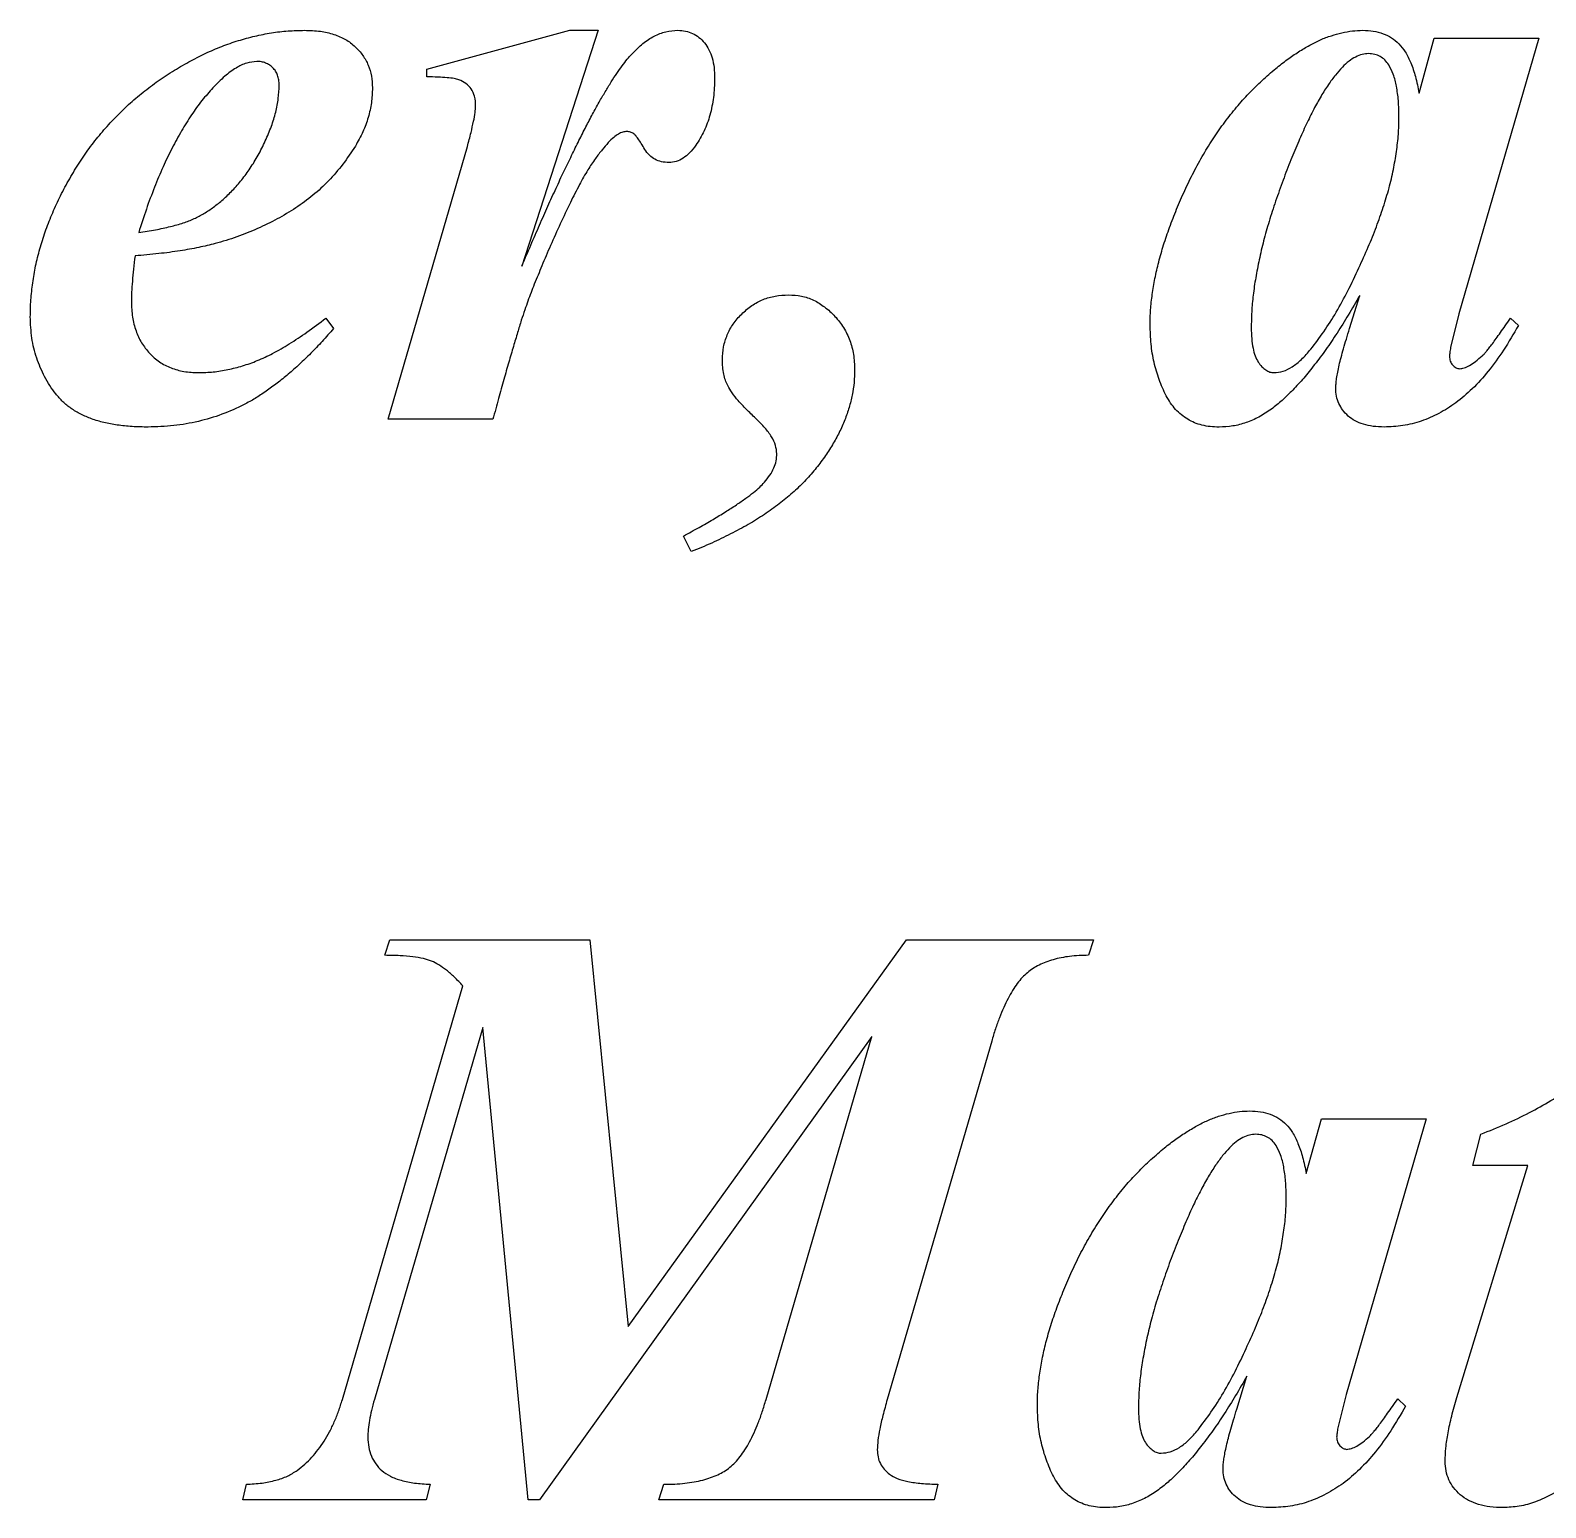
# Model space of a CAD drawing. Header units: inches. Extents: x -8.75 to 0, y -0.78 to 2.88.
# Drawn here: x -4.9179 to -4.5119, y 1.2942 to 1.6898 of the extents above; entities that cross this region are included whole.
import ezdxf

# ---------------------------------------------------------------- set-up
doc = ezdxf.new("R2010")
doc.units = ezdxf.units.IN
doc.header["$MEASUREMENT"] = 0

msp = doc.modelspace()

# ---------------------------------------------------------------- linework, layer by layer
at = {"color": 7, "linetype": 'Continuous', "lineweight": 25}
for p, q in [((-4.81165, 1.67938), (-4.77337, 1.6898)), ((-4.76575, 1.6898), (-4.78622, 1.62665)), ((-4.77337, 1.6898), (-4.76575, 1.6898)), ((-4.54586, 1.673), (-4.54176, 1.68771)), ((-4.54176, 1.68771), (-4.51373, 1.68771)), ((-4.51373, 1.68771), (-4.53518, 1.61389)), ((-4.81165, 1.6773), (-4.81165, 1.67938)), ((-4.82206, 1.58563), (-4.80081, 1.65868)), ((-4.56448, 1.60991), (-4.56174, 1.6188)), ((-4.83873, 1.61271), (-4.83665, 1.60995)), ((-4.53518, 1.61389), (-4.5374, 1.6049)), ((-4.52131, 1.61271), (-4.51923, 1.61076)), ((-4.79397, 1.58563), (-4.82206, 1.58563)), ((-4.74081, 1.55021), (-4.7429, 1.55438)), ((-4.82291, 1.44209), (-4.82158, 1.44626)), ((-4.82158, 1.44626), (-4.76796, 1.44626)), ((-4.76796, 1.44626), (-4.75777, 1.34268)), ((-4.75777, 1.34268), (-4.6832, 1.44626)), ((-4.6832, 1.44626), (-4.6331, 1.44626)), ((-4.6331, 1.44626), (-4.6344, 1.44209)), ((-4.8343, 1.32312), (-4.80201, 1.43392)), ((-4.79667, 1.42276), (-4.82571, 1.32312)), ((-4.78456, 1.29626), (-4.79667, 1.42276)), ((-4.69244, 1.42032), (-4.78144, 1.29626)), ((-4.72079, 1.32312), (-4.69244, 1.42032)), ((-4.66034, 1.41911), (-4.68834, 1.32312)), ((-4.57607, 1.38363), (-4.57197, 1.39834)), ((-4.57197, 1.39834), (-4.54394, 1.39834)), ((-4.54394, 1.39834), (-4.56539, 1.32452)), ((-4.53144, 1.38584), (-4.52929, 1.39421)), ((-4.53574, 1.3237), (-4.51673, 1.38584)), ((-4.51673, 1.38584), (-4.53144, 1.38584)), ((-4.59469, 1.32054), (-4.59195, 1.32943)), ((-4.56539, 1.32452), (-4.5676, 1.31553)), ((-4.55152, 1.32334), (-4.54944, 1.32139)), ((-4.861, 1.29626), (-4.86002, 1.30043)), ((-4.81077, 1.30043), (-4.81187, 1.29626)), ((-4.74947, 1.29626), (-4.74814, 1.30043)), ((-4.67473, 1.30043), (-4.67571, 1.29626)), ((-4.81187, 1.29626), (-4.861, 1.29626)), ((-4.78144, 1.29626), (-4.78456, 1.29626)), ((-4.67571, 1.29626), (-4.74947, 1.29626))]:
    msp.add_line(p, q, dxfattribs=at)
for points, knots in [([(-4.9179, 1.61304), (-4.91787, 1.61456), (-4.91781, 1.61761), (-4.91728, 1.62217), (-4.91653, 1.62675), (-4.91536, 1.6313), (-4.91394, 1.63588), (-4.91216, 1.64043), (-4.91012, 1.64501), (-4.9077, 1.64953), (-4.90506, 1.65397), (-4.90217, 1.6582), (-4.89902, 1.6622), (-4.89564, 1.66596), (-4.89205, 1.66954), (-4.8882, 1.67284), (-4.88415, 1.67596), (-4.87988, 1.6788), (-4.87549, 1.68134), (-4.87108, 1.68361), (-4.86666, 1.68554), (-4.86221, 1.68707), (-4.85778, 1.68828), (-4.85333, 1.68917), (-4.84888, 1.68971), (-4.8459, 1.68977), (-4.84443, 1.6898)], [0, 0, 0, 0, 0.039082, 0.078362, 0.117989, 0.158248, 0.199189, 0.24105, 0.28388, 0.328057, 0.3726, 0.416552, 0.459861, 0.503325, 0.546527, 0.59004, 0.633619, 0.677877, 0.721755, 0.764051, 0.805409, 0.845552, 0.884872, 0.923553, 0.962033, 1, 1, 1, 1]), ([(-4.84443, 1.6898), (-4.84301, 1.68976), (-4.84034, 1.68969), (-4.83663, 1.68882), (-4.83341, 1.68748), (-4.83081, 1.68551), (-4.82876, 1.68317), (-4.82726, 1.6805), (-4.82639, 1.67751), (-4.82629, 1.67544), (-4.82623, 1.67437)], [0, 0, 0, 0, 0.157556, 0.296643, 0.423401, 0.542675, 0.6567, 0.76879, 0.880952, 1, 1, 1, 1]), ([(-4.7567, 1.68351), (-4.75575, 1.68446), (-4.75395, 1.68627), (-4.75089, 1.68829), (-4.74771, 1.68957), (-4.74553, 1.68972), (-4.74446, 1.6898)], [0, 0, 0, 0, 0.283236, 0.539118, 0.77285, 1, 1, 1, 1]), ([(-4.74446, 1.6898), (-4.74375, 1.68977), (-4.74237, 1.68972), (-4.74043, 1.68901), (-4.73869, 1.68796), (-4.73721, 1.68645), (-4.736, 1.68459), (-4.73516, 1.68233), (-4.73464, 1.67975), (-4.73459, 1.67791), (-4.73456, 1.67694)], [0, 0, 0, 0, 0.116379, 0.225761, 0.334619, 0.44808, 0.569236, 0.697368, 0.841074, 1, 1, 1, 1]), ([(-4.58424, 1.67958), (-4.58322, 1.68039), (-4.58125, 1.68198), (-4.57819, 1.68402), (-4.57522, 1.6858), (-4.5723, 1.68729), (-4.5694, 1.68839), (-4.56654, 1.68918), (-4.56374, 1.6897), (-4.56188, 1.68976), (-4.56096, 1.6898)], [0, 0, 0, 0, 0.151251, 0.292341, 0.425249, 0.551635, 0.671301, 0.784657, 0.894307, 1, 1, 1, 1]), ([(-4.56096, 1.6898), (-4.56, 1.68976), (-4.55815, 1.68968), (-4.55552, 1.68899), (-4.55319, 1.68785), (-4.55113, 1.6862), (-4.54935, 1.68392), (-4.54794, 1.68092), (-4.54669, 1.67723), (-4.54615, 1.67448), (-4.54586, 1.673)], [0, 0, 0, 0, 0.114685, 0.222136, 0.322068, 0.423716, 0.534699, 0.665421, 0.819071, 1, 1, 1, 1]), ([(-4.85722, 1.68146), (-4.85813, 1.68136), (-4.86009, 1.68114), (-4.86299, 1.67967), (-4.86603, 1.67742), (-4.86794, 1.67546), (-4.86897, 1.6744)], [0, 0, 0, 0, 0.195013, 0.416861, 0.68378, 1, 1, 1, 1]), ([(-4.85123, 1.67512), (-4.85124, 1.67558), (-4.85127, 1.67648), (-4.85162, 1.67774), (-4.85212, 1.67888), (-4.8529, 1.67979), (-4.8538, 1.68055), (-4.85485, 1.68108), (-4.85599, 1.68142), (-4.85681, 1.68145), (-4.85722, 1.68146)], [0, 0, 0, 0, 0.142801, 0.272978, 0.397465, 0.51751, 0.637554, 0.753126, 0.873718, 1, 1, 1, 1]), ([(-4.78622, 1.62665), (-4.78542, 1.62852), (-4.78386, 1.6322), (-4.78151, 1.63755), (-4.77928, 1.64264), (-4.77709, 1.64743), (-4.77498, 1.65196), (-4.77292, 1.65621), (-4.77098, 1.66019), (-4.76908, 1.66387), (-4.7673, 1.6673), (-4.76559, 1.67044), (-4.76391, 1.6733), (-4.76233, 1.67588), (-4.76084, 1.67821), (-4.7594, 1.68023), (-4.75805, 1.68199), (-4.75713, 1.68303), (-4.7567, 1.68351)], [0, 0, 0, 0, 0.095301, 0.18648, 0.272875, 0.354696, 0.432414, 0.506037, 0.574896, 0.639227, 0.699262, 0.755246, 0.806323, 0.853838, 0.896685, 0.935191, 0.96984, 1, 1, 1, 1]), ([(-4.55937, 1.68355), (-4.55995, 1.6835), (-4.56115, 1.68341), (-4.56292, 1.68263), (-4.56474, 1.68154), (-4.56582, 1.68049), (-4.5664, 1.67993)], [0, 0, 0, 0, 0.21488, 0.444023, 0.703923, 1, 1, 1, 1]), ([(-4.55396, 1.68052), (-4.5543, 1.68099), (-4.55494, 1.68188), (-4.55626, 1.68285), (-4.55776, 1.68344), (-4.55882, 1.68351), (-4.55937, 1.68355)], [0, 0, 0, 0, 0.264796, 0.509314, 0.746635, 1, 1, 1, 1]), ([(-4.79859, 1.66948), (-4.79863, 1.67037), (-4.79869, 1.672), (-4.79966, 1.67413), (-4.80116, 1.67565), (-4.8028, 1.67648), (-4.80452, 1.67695), (-4.8064, 1.67712), (-4.80883, 1.67731), (-4.81065, 1.6773), (-4.81165, 1.6773)], [0, 0, 0, 0, 0.150745, 0.274893, 0.388689, 0.507831, 0.584565, 0.690788, 0.829821, 1, 1, 1, 1]), ([(-4.73456, 1.67694), (-4.73462, 1.67523), (-4.73474, 1.67191), (-4.73571, 1.66717), (-4.73723, 1.6628), (-4.73882, 1.66026), (-4.73961, 1.659)], [0, 0, 0, 0, 0.270819, 0.525376, 0.765551, 1, 1, 1, 1]), ([(-4.6179, 1.61092), (-4.61788, 1.61226), (-4.61783, 1.61498), (-4.61733, 1.61912), (-4.61663, 1.6234), (-4.6156, 1.62784), (-4.61431, 1.63241), (-4.61269, 1.63712), (-4.6108, 1.64197), (-4.60865, 1.64692), (-4.60627, 1.65183), (-4.60367, 1.65654), (-4.60091, 1.66102), (-4.59793, 1.66522), (-4.59481, 1.66921), (-4.59148, 1.67293), (-4.58796, 1.67639), (-4.58548, 1.67851), (-4.58424, 1.67958)], [0, 0, 0, 0, 0.050997, 0.103943, 0.158988, 0.216791, 0.277525, 0.340557, 0.406814, 0.476408, 0.546463, 0.615088, 0.681898, 0.747317, 0.811647, 0.875037, 0.937745, 1, 1, 1, 1]), ([(-4.5664, 1.67993), (-4.56703, 1.67924), (-4.56838, 1.67776), (-4.57025, 1.67514), (-4.57221, 1.67209), (-4.57414, 1.66851), (-4.57617, 1.66449), (-4.57815, 1.65994), (-4.58025, 1.65496), (-4.58232, 1.64961), (-4.58427, 1.64411), (-4.58603, 1.6387), (-4.58751, 1.63348), (-4.58868, 1.62844), (-4.58963, 1.6236), (-4.59033, 1.61896), (-4.59073, 1.6145), (-4.59079, 1.6116), (-4.59081, 1.61017)], [0, 0, 0, 0, 0.037531, 0.080077, 0.128489, 0.182503, 0.242688, 0.308762, 0.380759, 0.45896, 0.538185, 0.61438, 0.686534, 0.755191, 0.821089, 0.883834, 0.943104, 1, 1, 1, 1]), ([(-4.55123, 1.66642), (-4.55125, 1.66795), (-4.55129, 1.67076), (-4.55183, 1.67464), (-4.55258, 1.6779), (-4.55353, 1.6797), (-4.55396, 1.68052)], [0, 0, 0, 0, 0.31411, 0.581113, 0.808451, 1, 1, 1, 1]), ([(-4.88886, 1.63563), (-4.88735, 1.63586), (-4.8845, 1.6363), (-4.88051, 1.63719), (-4.87704, 1.63812), (-4.87404, 1.63931), (-4.87131, 1.64071), (-4.86874, 1.64248), (-4.86614, 1.64452), (-4.86362, 1.64697), (-4.86118, 1.64976), (-4.85889, 1.65291), (-4.85678, 1.65639), (-4.8549, 1.66015), (-4.85329, 1.664), (-4.85209, 1.6678), (-4.85137, 1.6715), (-4.85128, 1.67393), (-4.85123, 1.67512)], [0, 0, 0, 0, 0.076865, 0.145034, 0.205136, 0.257311, 0.307089, 0.35899, 0.414116, 0.473151, 0.535406, 0.600225, 0.668527, 0.740015, 0.811443, 0.877706, 0.940411, 1, 1, 1, 1]), ([(-4.86897, 1.6744), (-4.86997, 1.67328), (-4.87202, 1.67097), (-4.87479, 1.6671), (-4.87747, 1.66285), (-4.87999, 1.65818), (-4.88244, 1.65314), (-4.8847, 1.64767), (-4.8869, 1.64182), (-4.8882, 1.63773), (-4.88886, 1.63563)], [0, 0, 0, 0, 0.102496, 0.210714, 0.32463, 0.445355, 0.572975, 0.707181, 0.84953, 1, 1, 1, 1]), ([(-4.82623, 1.67437), (-4.82629, 1.67304), (-4.82641, 1.67038), (-4.8273, 1.66642), (-4.82872, 1.66251), (-4.83011, 1.66006), (-4.83082, 1.65881)], [0, 0, 0, 0, 0.242528, 0.485953, 0.737487, 1, 1, 1, 1]), ([(-4.80081, 1.65868), (-4.80047, 1.65992), (-4.79987, 1.66217), (-4.79919, 1.66522), (-4.79871, 1.66757), (-4.79863, 1.66893), (-4.79859, 1.66948)], [0, 0, 0, 0, 0.350075, 0.630908, 0.849316, 1, 1, 1, 1]), ([(-4.56197, 1.62619), (-4.56112, 1.62805), (-4.55947, 1.63168), (-4.55727, 1.6371), (-4.55542, 1.64237), (-4.55387, 1.64748), (-4.55269, 1.65244), (-4.55189, 1.65725), (-4.55132, 1.66189), (-4.55126, 1.66494), (-4.55123, 1.66642)], [0, 0, 0, 0, 0.146155, 0.28499, 0.418182, 0.545285, 0.666433, 0.782078, 0.893677, 1, 1, 1, 1]), ([(-4.76031, 1.66203), (-4.76074, 1.66174), (-4.76174, 1.66107), (-4.76318, 1.65962), (-4.7648, 1.65771), (-4.76665, 1.6553), (-4.76872, 1.6522), (-4.77092, 1.64826), (-4.77336, 1.64344), (-4.77594, 1.63798), (-4.77849, 1.63232), (-4.7808, 1.62691), (-4.78281, 1.62196), (-4.78436, 1.61804), (-4.78546, 1.61481), (-4.78643, 1.61201), (-4.7874, 1.60873), (-4.78852, 1.605), (-4.78975, 1.60081), (-4.7911, 1.59616), (-4.79248, 1.59104), (-4.79346, 1.58748), (-4.79397, 1.58563)], [0, 0, 0, 0, 0.018512, 0.042511, 0.072038, 0.107513, 0.150611, 0.204319, 0.267951, 0.342632, 0.41874, 0.488356, 0.551653, 0.608652, 0.63804, 0.673035, 0.713772, 0.759641, 0.811495, 0.868854, 0.93162, 1, 1, 1, 1]), ([(-4.75807, 1.66271), (-4.75844, 1.66268), (-4.75924, 1.66262), (-4.75994, 1.66223), (-4.76031, 1.66203)], [0, 0, 0, 0, 0.471736, 1, 1, 1, 1]), ([(-4.7468, 1.65438), (-4.74748, 1.65442), (-4.74878, 1.6545), (-4.75059, 1.65519), (-4.75214, 1.65632), (-4.75326, 1.65788), (-4.75413, 1.65943), (-4.75499, 1.66064), (-4.75562, 1.66154), (-4.75629, 1.66218), (-4.7571, 1.66261), (-4.75775, 1.66268), (-4.75807, 1.66271)], [0, 0, 0, 0, 0.137153, 0.261675, 0.387414, 0.520635, 0.64693, 0.748142, 0.820248, 0.868457, 0.935312, 1, 1, 1, 1]), ([(-4.83082, 1.65881), (-4.83191, 1.65715), (-4.83407, 1.65389), (-4.8379, 1.64947), (-4.8421, 1.64553), (-4.84677, 1.64216), (-4.85174, 1.63918), (-4.85703, 1.63664), (-4.86257, 1.63438), (-4.86643, 1.63324), (-4.86839, 1.63267)], [0, 0, 0, 0, 0.126688, 0.250228, 0.372514, 0.49468, 0.617641, 0.742739, 0.869822, 1, 1, 1, 1]), ([(-4.73961, 1.659), (-4.74013, 1.6583), (-4.74112, 1.657), (-4.74292, 1.65554), (-4.7448, 1.65455), (-4.74614, 1.65444), (-4.7468, 1.65438)], [0, 0, 0, 0, 0.294309, 0.549668, 0.77758, 1, 1, 1, 1]), ([(-4.86839, 1.63267), (-4.86983, 1.63232), (-4.87292, 1.63157), (-4.87795, 1.63067), (-4.88366, 1.62994), (-4.88771, 1.62957), (-4.88984, 1.62938)], [0, 0, 0, 0, 0.20459, 0.439082, 0.704993, 1, 1, 1, 1]), ([(-4.88984, 1.62938), (-4.88999, 1.6282), (-4.89027, 1.62594), (-4.89055, 1.6227), (-4.89077, 1.61978), (-4.8908, 1.61794), (-4.89081, 1.61708)], [0, 0, 0, 0, 0.289329, 0.553966, 0.789077, 1, 1, 1, 1]), ([(-4.57486, 1.60438), (-4.57368, 1.60594), (-4.57125, 1.60913), (-4.56795, 1.61437), (-4.56481, 1.62008), (-4.56294, 1.62412), (-4.56197, 1.62619)], [0, 0, 0, 0, 0.230967, 0.474163, 0.72999, 1, 1, 1, 1]), ([(-4.89081, 1.61708), (-4.89077, 1.61571), (-4.89068, 1.61308), (-4.8897, 1.60937), (-4.88821, 1.60604), (-4.88602, 1.60325), (-4.88338, 1.6009), (-4.88021, 1.59932), (-4.87666, 1.59829), (-4.87415, 1.59818), (-4.87284, 1.59813)], [0, 0, 0, 0, 0.138619, 0.267658, 0.388404, 0.508312, 0.626725, 0.744958, 0.866809, 1, 1, 1, 1]), ([(-4.73248, 1.60161), (-4.73242, 1.60276), (-4.7323, 1.60502), (-4.73127, 1.60826), (-4.72966, 1.61127), (-4.72736, 1.6139), (-4.72467, 1.61613), (-4.72163, 1.61781), (-4.71828, 1.61878), (-4.71596, 1.6189), (-4.71477, 1.61896)], [0, 0, 0, 0, 0.124786, 0.24604, 0.367276, 0.49483, 0.623439, 0.747319, 0.870502, 1, 1, 1, 1]), ([(-4.71477, 1.61896), (-4.71361, 1.61889), (-4.71131, 1.61876), (-4.70799, 1.61765), (-4.70497, 1.61574), (-4.70224, 1.61326), (-4.69991, 1.61025), (-4.69824, 1.60678), (-4.69723, 1.60295), (-4.69712, 1.60028), (-4.69706, 1.59891)], [0, 0, 0, 0, 0.116802, 0.232217, 0.349327, 0.47503, 0.603269, 0.731207, 0.861468, 1, 1, 1, 1]), ([(-4.56174, 1.6188), (-4.56275, 1.61705), (-4.56471, 1.61364), (-4.56774, 1.6088), (-4.57072, 1.60435), (-4.57373, 1.60036), (-4.57664, 1.59671), (-4.57958, 1.59354), (-4.58243, 1.59072), (-4.58444, 1.58913), (-4.58541, 1.58836)], [0, 0, 0, 0, 0.156419, 0.303785, 0.441546, 0.570419, 0.690316, 0.801952, 0.904603, 1, 1, 1, 1]), ([(-4.88635, 1.58355), (-4.88779, 1.58357), (-4.89054, 1.5836), (-4.8945, 1.58404), (-4.89813, 1.5847), (-4.90142, 1.58568), (-4.90436, 1.58694), (-4.90696, 1.58847), (-4.90922, 1.59028), (-4.9117, 1.59308), (-4.91418, 1.59696), (-4.91631, 1.60202), (-4.91768, 1.60741), (-4.91782, 1.61114), (-4.9179, 1.61304)], [0, 0, 0, 0, 0.087244, 0.167641, 0.242272, 0.311244, 0.376044, 0.436772, 0.49455, 0.55161, 0.663388, 0.773209, 0.884729, 1, 1, 1, 1]), ([(-4.87284, 1.59813), (-4.87153, 1.59817), (-4.86888, 1.59824), (-4.86493, 1.59889), (-4.86097, 1.59991), (-4.85695, 1.60133), (-4.85278, 1.60331), (-4.84834, 1.60585), (-4.84361, 1.60905), (-4.84041, 1.61145), (-4.83873, 1.61271)], [0, 0, 0, 0, 0.1042596, 0.2096672, 0.317162, 0.4276736, 0.5474073, 0.6830783, 0.8332115, 1, 1, 1, 1]), ([(-4.5289, 1.60265), (-4.52875, 1.6028), (-4.52836, 1.60317), (-4.52778, 1.60389), (-4.52702, 1.6048), (-4.52614, 1.60594), (-4.52513, 1.60731), (-4.524, 1.60892), (-4.52269, 1.61073), (-4.52179, 1.61203), (-4.52131, 1.61271)], [0, 0, 0, 0, 0.051109, 0.1261472, 0.2196849, 0.333793, 0.4685456, 0.6239875, 0.8016354, 1, 1, 1, 1]), ([(-4.83665, 1.60995), (-4.83766, 1.60879), (-4.83964, 1.60652), (-4.8427, 1.60334), (-4.84573, 1.6004), (-4.84872, 1.59772), (-4.85172, 1.59531), (-4.85469, 1.59316), (-4.85761, 1.59121), (-4.86152, 1.58906), (-4.86655, 1.58683), (-4.87288, 1.58495), (-4.87952, 1.58377), (-4.88405, 1.58362), (-4.88635, 1.58355)], [0, 0, 0, 0, 0.0791, 0.154916, 0.227172, 0.295979, 0.361898, 0.424661, 0.484745, 0.542227, 0.654471, 0.766987, 0.881447, 1, 1, 1, 1]), ([(-4.59944, 1.58355), (-4.60022, 1.58357), (-4.60176, 1.58362), (-4.60397, 1.58401), (-4.60602, 1.58465), (-4.60786, 1.58563), (-4.60957, 1.5868), (-4.61113, 1.58825), (-4.61245, 1.59), (-4.61402, 1.59263), (-4.61555, 1.59628), (-4.61693, 1.60091), (-4.61776, 1.60584), (-4.61785, 1.60921), (-4.6179, 1.61092)], [0, 0, 0, 0, 0.063398, 0.124106, 0.181381, 0.236825, 0.292429, 0.349032, 0.407944, 0.469461, 0.597027, 0.727216, 0.860912, 1, 1, 1, 1]), ([(-4.59081, 1.61017), (-4.59079, 1.60919), (-4.59075, 1.60734), (-4.5904, 1.6048), (-4.58984, 1.60267), (-4.58902, 1.601), (-4.58803, 1.59974), (-4.58698, 1.59885), (-4.58589, 1.59822), (-4.5851, 1.59816), (-4.58473, 1.59813)], [0, 0, 0, 0, 0.2006273, 0.3741277, 0.5205613, 0.6436886, 0.7503257, 0.8425447, 0.9243072, 1, 1, 1, 1]), ([(-4.56816, 1.594), (-4.56814, 1.59439), (-4.5681, 1.59526), (-4.56794, 1.59667), (-4.56762, 1.59832), (-4.56725, 1.60019), (-4.56671, 1.60229), (-4.56606, 1.60462), (-4.56531, 1.60719), (-4.56476, 1.60898), (-4.56448, 1.60991)], [0, 0, 0, 0, 0.0716538, 0.1596585, 0.2606213, 0.3783269, 0.5094296, 0.6579343, 0.8214508, 1, 1, 1, 1]), ([(-4.51923, 1.61076), (-4.52053, 1.60854), (-4.523, 1.6043), (-4.5271, 1.59858), (-4.53138, 1.59385), (-4.5358, 1.59002), (-4.54043, 1.58716), (-4.54517, 1.58504), (-4.55014, 1.58381), (-4.55351, 1.58363), (-4.5552, 1.58355)], [0, 0, 0, 0, 0.162883, 0.310308, 0.443899, 0.565597, 0.67871, 0.786572, 0.89326, 1, 1, 1, 1]), ([(-4.58473, 1.59813), (-4.5839, 1.59821), (-4.58217, 1.59838), (-4.57966, 1.5997), (-4.57716, 1.6017), (-4.57567, 1.60344), (-4.57486, 1.60438)], [0, 0, 0, 0, 0.205321, 0.430209, 0.691962, 1, 1, 1, 1]), ([(-4.5374, 1.6049), (-4.53748, 1.60442), (-4.53762, 1.60362), (-4.53769, 1.6028), (-4.53772, 1.60246)], [0, 0, 0, 0, 0.588566, 1, 1, 1, 1]), ([(-4.73105, 1.59465), (-4.73127, 1.59513), (-4.73172, 1.59613), (-4.73217, 1.59779), (-4.73242, 1.59964), (-4.73246, 1.60094), (-4.73248, 1.60161)], [0, 0, 0, 0, 0.221627, 0.457211, 0.718365, 1, 1, 1, 1]), ([(-4.53772, 1.60246), (-4.53768, 1.60204), (-4.53759, 1.60119), (-4.53691, 1.60013), (-4.53602, 1.59937), (-4.53531, 1.59923), (-4.53499, 1.59917)], [0, 0, 0, 0, 0.270358, 0.540354, 0.789509, 1, 1, 1, 1]), ([(-4.53499, 1.59917), (-4.53458, 1.59923), (-4.53365, 1.59936), (-4.53222, 1.60009), (-4.53058, 1.60117), (-4.5295, 1.60213), (-4.5289, 1.60265)], [0, 0, 0, 0, 0.171942, 0.39263, 0.666176, 1, 1, 1, 1]), ([(-4.69706, 1.59891), (-4.6971, 1.59778), (-4.69716, 1.59551), (-4.69766, 1.59211), (-4.69852, 1.58876), (-4.69967, 1.5854), (-4.70117, 1.58206), (-4.703, 1.57873), (-4.70517, 1.57543), (-4.70764, 1.57214), (-4.71046, 1.56891), (-4.71372, 1.56586), (-4.71729, 1.56288), (-4.72127, 1.56009), (-4.72559, 1.55737), (-4.73034, 1.55487), (-4.73541, 1.55239), (-4.73898, 1.55095), (-4.74081, 1.55021)], [0, 0, 0, 0, 0.048756, 0.09796, 0.147705, 0.198202, 0.251025, 0.305514, 0.362012, 0.421201, 0.482917, 0.546844, 0.613695, 0.683209, 0.756621, 0.833721, 0.914775, 1, 1, 1, 1]), ([(-4.7179, 1.57642), (-4.71798, 1.57715), (-4.71815, 1.57874), (-4.7193, 1.5811), (-4.72115, 1.58351), (-4.72357, 1.58588), (-4.72604, 1.58823), (-4.72819, 1.5905), (-4.72984, 1.59261), (-4.73067, 1.59401), (-4.73105, 1.59465)], [0, 0, 0, 0, 0.096583, 0.207364, 0.338519, 0.493433, 0.650359, 0.786242, 0.902895, 1, 1, 1, 1]), ([(-4.5552, 1.58355), (-4.55619, 1.58358), (-4.55807, 1.58365), (-4.5607, 1.5842), (-4.56299, 1.5851), (-4.56486, 1.58643), (-4.56634, 1.58802), (-4.56737, 1.58985), (-4.56807, 1.59185), (-4.56813, 1.59327), (-4.56816, 1.594)], [0, 0, 0, 0, 0.158489, 0.300623, 0.428424, 0.54944, 0.665057, 0.773266, 0.884828, 1, 1, 1, 1]), ([(-4.58541, 1.58836), (-4.58651, 1.58762), (-4.58864, 1.58617), (-4.59215, 1.58468), (-4.59575, 1.5837), (-4.59821, 1.5836), (-4.59944, 1.58355)], [0, 0, 0, 0, 0.262918, 0.512358, 0.755295, 1, 1, 1, 1]), ([(-4.72122, 1.56877), (-4.72071, 1.56939), (-4.71973, 1.57058), (-4.71869, 1.57252), (-4.718, 1.57446), (-4.71793, 1.57577), (-4.7179, 1.57642)], [0, 0, 0, 0, 0.283585, 0.540099, 0.773353, 1, 1, 1, 1]), ([(-4.7429, 1.55438), (-4.74151, 1.55515), (-4.73886, 1.55661), (-4.7351, 1.55875), (-4.73177, 1.56077), (-4.72885, 1.56265), (-4.72634, 1.56437), (-4.72424, 1.56593), (-4.72255, 1.56735), (-4.72163, 1.56833), (-4.72122, 1.56877)], [0, 0, 0, 0, 0.182487, 0.347794, 0.496609, 0.630096, 0.746637, 0.846375, 0.930351, 1, 1, 1, 1]), ([(-4.80201, 1.43392), (-4.80276, 1.4347), (-4.80417, 1.43617), (-4.80631, 1.43809), (-4.80836, 1.43954), (-4.81042, 1.44061), (-4.81276, 1.44131), (-4.81559, 1.44177), (-4.81904, 1.44205), (-4.82155, 1.44208), (-4.82291, 1.44209)], [0, 0, 0, 0, 0.138569, 0.260681, 0.367478, 0.459468, 0.557051, 0.678377, 0.826226, 1, 1, 1, 1]), ([(-4.6344, 1.44209), (-4.6361, 1.44205), (-4.63929, 1.44196), (-4.64376, 1.44106), (-4.64762, 1.43967), (-4.65036, 1.4379), (-4.6522, 1.43612), (-4.65356, 1.43454), (-4.6548, 1.43265), (-4.656, 1.43048), (-4.65719, 1.42805), (-4.65831, 1.42533), (-4.65939, 1.42233), (-4.66002, 1.42021), (-4.66034, 1.41911)], [0, 0, 0, 0, 0.1328523, 0.2499029, 0.355383, 0.4530084, 0.5023202, 0.5559909, 0.615414, 0.6797436, 0.7497087, 0.8270772, 0.9101757, 1, 1, 1, 1]), ([(-4.52929, 1.39421), (-4.52703, 1.3951), (-4.52263, 1.39685), (-4.51637, 1.39986), (-4.51059, 1.40308), (-4.50607, 1.406), (-4.50261, 1.40861), (-4.49987, 1.41077), (-4.49705, 1.41328), (-4.49406, 1.41599), (-4.49096, 1.419), (-4.48775, 1.42231), (-4.48436, 1.42583), (-4.4821, 1.42832), (-4.48095, 1.42959)], [0, 0, 0, 0, 0.120172, 0.234507, 0.343418, 0.447385, 0.500336, 0.558038, 0.620076, 0.686978, 0.757998, 0.833949, 0.914855, 1, 1, 1, 1]), ([(-4.61445, 1.39021), (-4.61343, 1.39102), (-4.61146, 1.39261), (-4.6084, 1.39465), (-4.60543, 1.39643), (-4.60251, 1.39792), (-4.5996, 1.39902), (-4.59675, 1.39981), (-4.59395, 1.40033), (-4.59209, 1.40039), (-4.59117, 1.40043)], [0, 0, 0, 0, 0.151251, 0.292341, 0.425249, 0.551635, 0.671301, 0.784657, 0.894307, 1, 1, 1, 1]), ([(-4.59117, 1.40043), (-4.59021, 1.40039), (-4.58835, 1.40031), (-4.58573, 1.39962), (-4.58339, 1.39848), (-4.58134, 1.39683), (-4.57956, 1.39455), (-4.57815, 1.39155), (-4.57689, 1.38786), (-4.57636, 1.38511), (-4.57607, 1.38363)], [0, 0, 0, 0, 0.114685, 0.222136, 0.322068, 0.423716, 0.534699, 0.665421, 0.819071, 1, 1, 1, 1]), ([(-4.58958, 1.39418), (-4.59016, 1.39413), (-4.59136, 1.39404), (-4.59312, 1.39326), (-4.59495, 1.39217), (-4.59603, 1.39112), (-4.59661, 1.39056)], [0, 0, 0, 0, 0.21488, 0.444023, 0.703923, 1, 1, 1, 1]), ([(-4.58417, 1.39115), (-4.58451, 1.39162), (-4.58515, 1.39251), (-4.58647, 1.39348), (-4.58797, 1.39407), (-4.58903, 1.39414), (-4.58958, 1.39418)], [0, 0, 0, 0, 0.264796, 0.509314, 0.746635, 1, 1, 1, 1]), ([(-4.64811, 1.32155), (-4.64808, 1.32289), (-4.64804, 1.32561), (-4.64754, 1.32975), (-4.64684, 1.33403), (-4.64581, 1.33847), (-4.64452, 1.34304), (-4.6429, 1.34775), (-4.64101, 1.3526), (-4.63886, 1.35755), (-4.63648, 1.36246), (-4.63387, 1.36717), (-4.63112, 1.37165), (-4.62813, 1.37585), (-4.62502, 1.37984), (-4.62169, 1.38355), (-4.61817, 1.38702), (-4.61569, 1.38914), (-4.61445, 1.39021)], [0, 0, 0, 0, 0.050997, 0.103943, 0.158988, 0.216791, 0.277525, 0.340557, 0.406814, 0.476408, 0.546463, 0.615088, 0.681898, 0.747317, 0.811647, 0.875037, 0.937745, 1, 1, 1, 1]), ([(-4.59661, 1.39056), (-4.59724, 1.38987), (-4.59859, 1.38839), (-4.60046, 1.38577), (-4.60242, 1.38272), (-4.60435, 1.37914), (-4.60638, 1.37512), (-4.60836, 1.37057), (-4.61046, 1.36559), (-4.61253, 1.36024), (-4.61448, 1.35474), (-4.61624, 1.34933), (-4.61772, 1.34411), (-4.61889, 1.33907), (-4.61984, 1.33423), (-4.62053, 1.32959), (-4.62094, 1.32513), (-4.621, 1.32223), (-4.62102, 1.3208)], [0, 0, 0, 0, 0.037531, 0.080077, 0.128489, 0.182503, 0.242688, 0.308762, 0.380759, 0.45896, 0.538185, 0.61438, 0.686534, 0.755191, 0.821089, 0.883834, 0.943104, 1, 1, 1, 1]), ([(-4.58144, 1.37705), (-4.58146, 1.37858), (-4.5815, 1.38139), (-4.58203, 1.38527), (-4.58278, 1.38853), (-4.58374, 1.39033), (-4.58417, 1.39115)], [0, 0, 0, 0, 0.31411, 0.581113, 0.808451, 1, 1, 1, 1]), ([(-4.59218, 1.33682), (-4.59133, 1.33868), (-4.58967, 1.34231), (-4.58748, 1.34773), (-4.58563, 1.353), (-4.58408, 1.35811), (-4.58289, 1.36307), (-4.5821, 1.36788), (-4.58153, 1.37252), (-4.58147, 1.37557), (-4.58144, 1.37705)], [0, 0, 0, 0, 0.146155, 0.28499, 0.418182, 0.545285, 0.666433, 0.782078, 0.893677, 1, 1, 1, 1]), ([(-4.60507, 1.31501), (-4.60389, 1.31657), (-4.60146, 1.31976), (-4.59816, 1.325), (-4.59502, 1.33071), (-4.59314, 1.33475), (-4.59218, 1.33682)], [0, 0, 0, 0, 0.230967, 0.474163, 0.72999, 1, 1, 1, 1]), ([(-4.59195, 1.32943), (-4.59296, 1.32768), (-4.59492, 1.32427), (-4.59795, 1.31943), (-4.60093, 1.31498), (-4.60394, 1.31099), (-4.60685, 1.30734), (-4.60979, 1.30417), (-4.61264, 1.30135), (-4.61465, 1.29976), (-4.61562, 1.29899)], [0, 0, 0, 0, 0.156419, 0.303785, 0.441546, 0.570419, 0.690316, 0.801952, 0.904603, 1, 1, 1, 1]), ([(-4.53886, 1.30658), (-4.53882, 1.30777), (-4.53873, 1.31033), (-4.53808, 1.31438), (-4.53711, 1.31891), (-4.53621, 1.32205), (-4.53574, 1.3237)], [0, 0, 0, 0, 0.205405, 0.439032, 0.704171, 1, 1, 1, 1]), ([(-4.84638, 1.30417), (-4.8457, 1.30471), (-4.84432, 1.30579), (-4.84247, 1.30768), (-4.84073, 1.30974), (-4.83915, 1.31201), (-4.83769, 1.31449), (-4.83641, 1.31717), (-4.83525, 1.32006), (-4.83463, 1.32208), (-4.8343, 1.32312)], [0, 0, 0, 0, 0.114297, 0.229062, 0.346274, 0.467924, 0.591722, 0.722896, 0.857729, 1, 1, 1, 1]), ([(-4.82571, 1.32312), (-4.82599, 1.32215), (-4.82652, 1.32032), (-4.827, 1.31764), (-4.82742, 1.31524), (-4.82745, 1.31371), (-4.82747, 1.31299)], [0, 0, 0, 0, 0.291147, 0.555028, 0.791324, 1, 1, 1, 1]), ([(-4.74814, 1.30043), (-4.74717, 1.30044), (-4.7453, 1.30045), (-4.74261, 1.30069), (-4.74011, 1.30105), (-4.73779, 1.30152), (-4.73567, 1.30218), (-4.73375, 1.30294), (-4.73202, 1.30387), (-4.73045, 1.30495), (-4.72904, 1.30631), (-4.72766, 1.30786), (-4.72639, 1.30974), (-4.72512, 1.31185), (-4.72397, 1.31429), (-4.72282, 1.31696), (-4.72175, 1.31993), (-4.72112, 1.32203), (-4.72079, 1.32312)], [0, 0, 0, 0, 0.073559, 0.142385, 0.205838, 0.2658, 0.321994, 0.374624, 0.423425, 0.470877, 0.519404, 0.572106, 0.628494, 0.691839, 0.759837, 0.833507, 0.913491, 1, 1, 1, 1]), ([(-4.68834, 1.32312), (-4.68873, 1.32171), (-4.68945, 1.3191), (-4.69032, 1.31546), (-4.69085, 1.31238), (-4.69094, 1.31051), (-4.69098, 1.30967)], [0, 0, 0, 0, 0.3190575, 0.5915444, 0.8171334, 1, 1, 1, 1]), ([(-4.62965, 1.29418), (-4.63043, 1.2942), (-4.63196, 1.29425), (-4.63417, 1.29464), (-4.63623, 1.29528), (-4.63807, 1.29626), (-4.63978, 1.29743), (-4.64134, 1.29888), (-4.64266, 1.30063), (-4.64422, 1.30326), (-4.64576, 1.30691), (-4.64714, 1.31154), (-4.64797, 1.31647), (-4.64806, 1.31984), (-4.64811, 1.32155)], [0, 0, 0, 0, 0.063398, 0.124106, 0.181381, 0.236825, 0.292429, 0.349032, 0.407944, 0.469461, 0.597027, 0.727216, 0.860912, 1, 1, 1, 1]), ([(-4.62102, 1.3208), (-4.621, 1.31982), (-4.62095, 1.31797), (-4.62061, 1.31543), (-4.62005, 1.3133), (-4.61923, 1.31163), (-4.61824, 1.31037), (-4.61718, 1.30948), (-4.61609, 1.30885), (-4.61531, 1.30879), (-4.61493, 1.30876)], [0, 0, 0, 0, 0.2006273, 0.3741277, 0.5205613, 0.6436886, 0.7503257, 0.8425447, 0.9243072, 1, 1, 1, 1]), ([(-4.59837, 1.30463), (-4.59835, 1.30502), (-4.59831, 1.30589), (-4.59815, 1.3073), (-4.59783, 1.30895), (-4.59746, 1.31082), (-4.59692, 1.31292), (-4.59626, 1.31525), (-4.59552, 1.31782), (-4.59497, 1.31961), (-4.59469, 1.32054)], [0, 0, 0, 0, 0.0716538, 0.1596585, 0.2606213, 0.3783269, 0.5094296, 0.6579343, 0.8214508, 1, 1, 1, 1]), ([(-4.54944, 1.32139), (-4.55074, 1.31917), (-4.55321, 1.31493), (-4.55731, 1.30921), (-4.56159, 1.30448), (-4.56601, 1.30065), (-4.57063, 1.29779), (-4.57538, 1.29567), (-4.58035, 1.29444), (-4.58372, 1.29426), (-4.58541, 1.29418)], [0, 0, 0, 0, 0.162883, 0.310308, 0.443899, 0.565597, 0.67871, 0.786572, 0.89326, 1, 1, 1, 1]), ([(-4.55911, 1.31328), (-4.55895, 1.31343), (-4.55857, 1.3138), (-4.55798, 1.31452), (-4.55722, 1.31543), (-4.55635, 1.31657), (-4.55534, 1.31794), (-4.55421, 1.31955), (-4.5529, 1.32136), (-4.552, 1.32266), (-4.55152, 1.32334)], [0, 0, 0, 0, 0.051109, 0.1261472, 0.2196849, 0.333793, 0.4685456, 0.6239875, 0.8016354, 1, 1, 1, 1]), ([(-4.48928, 1.3208), (-4.49051, 1.31864), (-4.49287, 1.31449), (-4.49691, 1.30895), (-4.50111, 1.30428), (-4.50552, 1.30058), (-4.51001, 1.29776), (-4.51447, 1.2957), (-4.51892, 1.29441), (-4.5219, 1.29425), (-4.52337, 1.29418)], [0, 0, 0, 0, 0.164549, 0.315664, 0.452911, 0.579345, 0.695512, 0.802853, 0.903381, 1, 1, 1, 1]), ([(-4.5676, 1.31553), (-4.56769, 1.31505), (-4.56783, 1.31425), (-4.5679, 1.31343), (-4.56793, 1.31309)], [0, 0, 0, 0, 0.588566, 1, 1, 1, 1]), ([(-4.82747, 1.31299), (-4.82743, 1.31212), (-4.82735, 1.31042), (-4.82661, 1.308), (-4.82541, 1.30585), (-4.8237, 1.30397), (-4.82137, 1.30245), (-4.8184, 1.30137), (-4.8148, 1.30067), (-4.81218, 1.30051), (-4.81077, 1.30043)], [0, 0, 0, 0, 0.110677, 0.215755, 0.316956, 0.421345, 0.535636, 0.666941, 0.820194, 1, 1, 1, 1]), ([(-4.61493, 1.30876), (-4.61411, 1.30884), (-4.61237, 1.30901), (-4.60987, 1.31033), (-4.60737, 1.31233), (-4.60588, 1.31407), (-4.60507, 1.31501)], [0, 0, 0, 0, 0.205321, 0.430209, 0.691962, 1, 1, 1, 1]), ([(-4.56793, 1.31309), (-4.56788, 1.31267), (-4.5678, 1.31182), (-4.56712, 1.31076), (-4.56623, 1.31), (-4.56552, 1.30986), (-4.5652, 1.3098)], [0, 0, 0, 0, 0.270358, 0.540354, 0.789509, 1, 1, 1, 1]), ([(-4.5652, 1.3098), (-4.56479, 1.30986), (-4.56386, 1.30999), (-4.56243, 1.31072), (-4.56079, 1.3118), (-4.5597, 1.31276), (-4.55911, 1.31328)], [0, 0, 0, 0, 0.171942, 0.39263, 0.666176, 1, 1, 1, 1]), ([(-4.69098, 1.30967), (-4.69094, 1.30903), (-4.69088, 1.30776), (-4.69024, 1.30596), (-4.68915, 1.30439), (-4.68765, 1.30297), (-4.68548, 1.30185), (-4.68258, 1.30109), (-4.67891, 1.3006), (-4.67621, 1.30049), (-4.67473, 1.30043)], [0, 0, 0, 0, 0.09194, 0.180688, 0.268837, 0.362075, 0.473061, 0.613396, 0.788793, 1, 1, 1, 1]), ([(-4.86002, 1.30043), (-4.85861, 1.30051), (-4.85596, 1.30067), (-4.85227, 1.30143), (-4.84904, 1.30248), (-4.84724, 1.30362), (-4.84638, 1.30417)], [0, 0, 0, 0, 0.294061, 0.555981, 0.787297, 1, 1, 1, 1]), ([(-4.58541, 1.29418), (-4.5864, 1.29421), (-4.58828, 1.29428), (-4.59091, 1.29483), (-4.5932, 1.29573), (-4.59507, 1.29706), (-4.59655, 1.29865), (-4.59758, 1.30048), (-4.59828, 1.30248), (-4.59834, 1.3039), (-4.59837, 1.30463)], [0, 0, 0, 0, 0.158489, 0.300623, 0.428424, 0.54944, 0.665057, 0.773266, 0.884828, 1, 1, 1, 1]), ([(-4.52337, 1.29418), (-4.52453, 1.29422), (-4.52674, 1.29429), (-4.52985, 1.29495), (-4.53258, 1.29601), (-4.53486, 1.29755), (-4.53663, 1.29947), (-4.53794, 1.30162), (-4.53871, 1.30403), (-4.53881, 1.30572), (-4.53886, 1.30658)], [0, 0, 0, 0, 0.156482, 0.296729, 0.42572, 0.547555, 0.663201, 0.773821, 0.884124, 1, 1, 1, 1]), ([(-4.61562, 1.29899), (-4.61671, 1.29825), (-4.61885, 1.2968), (-4.62236, 1.29531), (-4.62596, 1.29433), (-4.62842, 1.29423), (-4.62965, 1.29418)], [0, 0, 0, 0, 0.262918, 0.512358, 0.755295, 1, 1, 1, 1])]:
    msp.add_open_spline(points, degree=3, knots=knots, dxfattribs=at)

doc.saveas('drawing.dxf')
